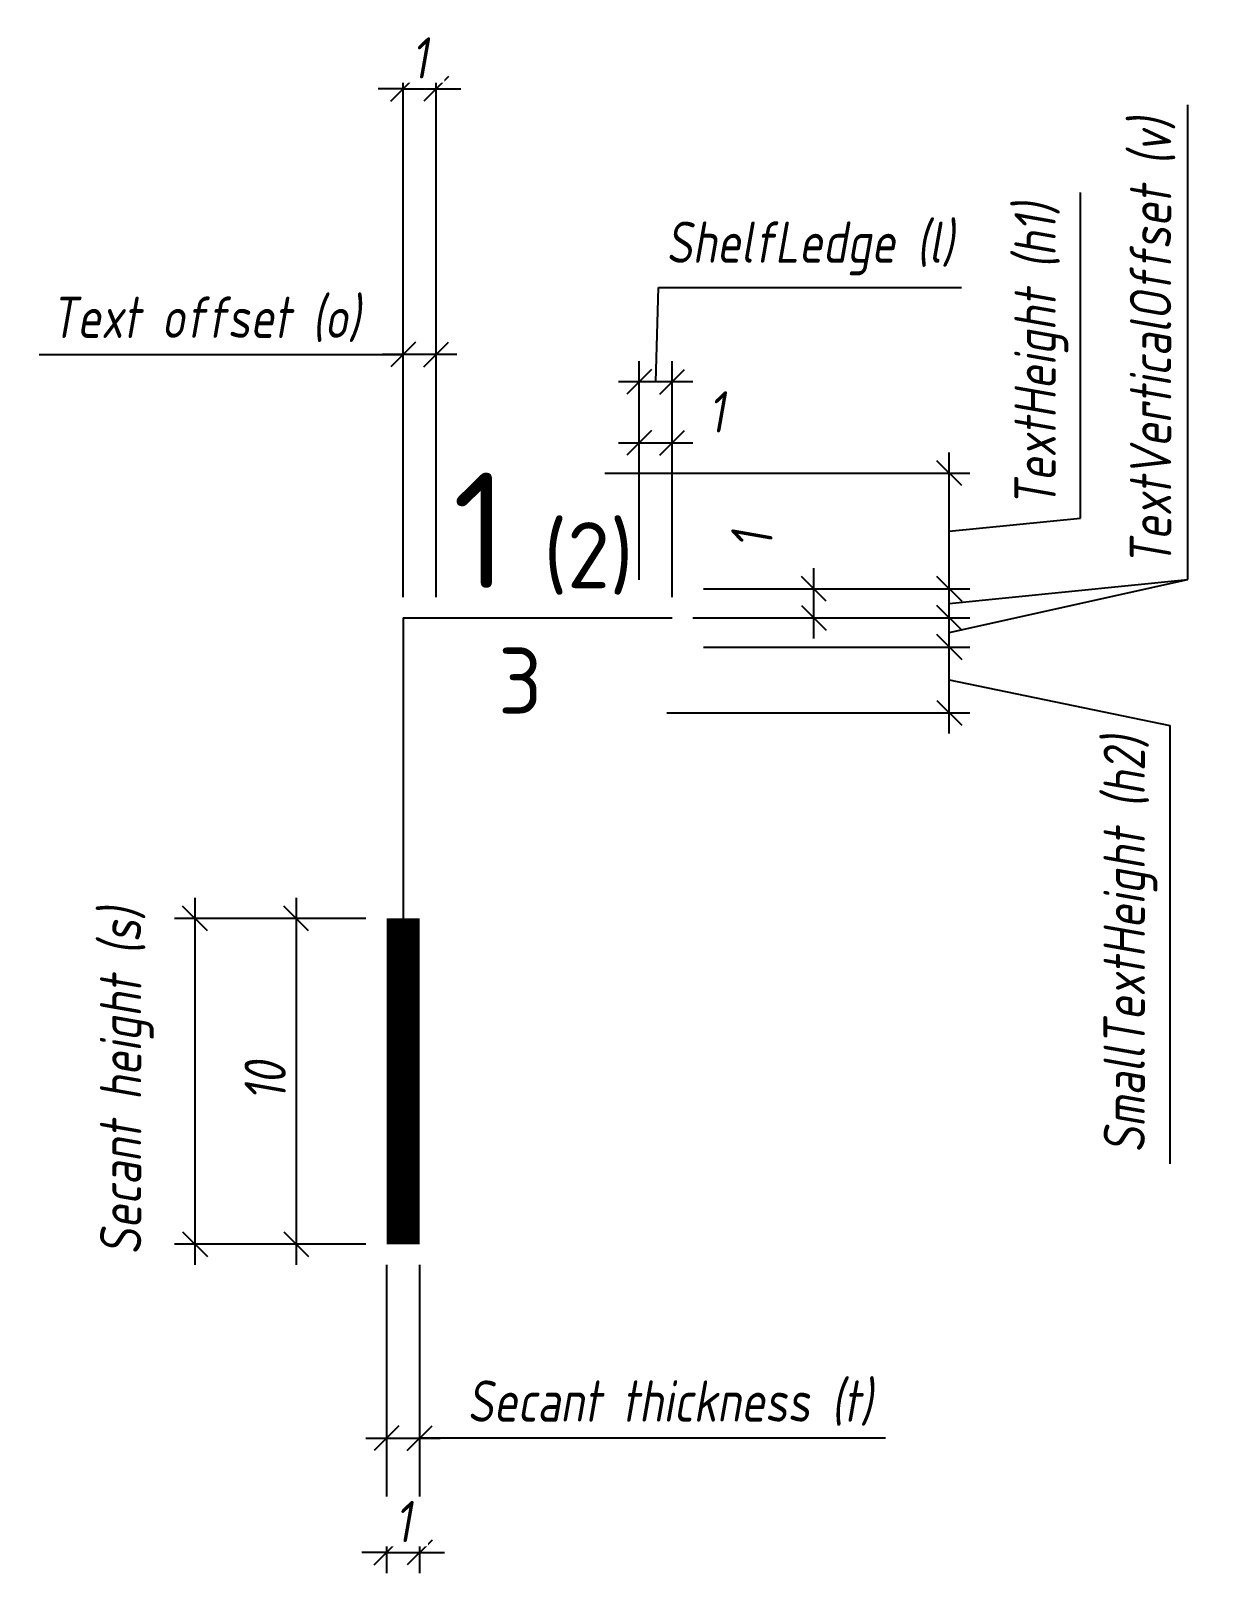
# Model space of a CAD drawing. Header units: millimetres. Extents: x 2126.7 to 2162.5, y 1530.7 to 1577.4.
import ezdxf

# ---------------------------------------------------------------- set-up
doc = ezdxf.new("R2010")
doc.units = ezdxf.units.MM
doc.styles.add('GOST-2.304_Type-B', font='GOST Common.ttf')
doc.styles.add('MpTextStyle', font='isocpeur.ttf', dxfattribs={"width": 0.8, "oblique": 10, "height": 2.5})
doc.dimstyles.new('MpDimStyle', dxfattribs={"dimscale": 100, "dimtxt": 2.5, "dimasz": 1.5, "dimexe": 1.25, "dimexo": 1.25, "dimtad": 1, "dimdec": 0, "dimdsep": 46, "dimtxsty": 'MpTextStyle', "dimblk": 'OBLIQUE', "dimblk1": 'OBLIQUE', "dimblk2": 'OBLIQUE', "dimcen": 2.5, "dimdle": 1.25, "dimadec": 0, "dimazin": 0, "dimtfac": 1, "dimtdec": 0, "dimtix": 1, "dimtmove": 2, "dimatfit": 3, "dimfxl": 1, "dimtfill": 1, "dimarcsym": 0})

# ---------------------------------------------------------------- blocks, each defined once
blk = doc.blocks.new('_Oblique')
at = {"color": 0, "linetype": 'ByBlock', "lineweight": -2}
blk.add_line((-0.5, -0.5), (0.5, 0.5), dxfattribs=at)
blk = doc.blocks.new('*D13')
at = {"color": 0, "lineweight": -2, "transparency": 16777216}
for p, q in [((2137.924, 1560.225), (2137.924, 1576.239)), ((2138.924, 1560.225), (2138.924, 1576.239)), ((2137.924, 1575.614), (2137.174, 1575.614)), ((2137.924, 1575.614), (2138.924, 1575.614)), ((2138.924, 1575.614), (2139.674, 1575.614))]:
    blk.add_line(p, q, dxfattribs=at)
at = {"layer": 'Defpoints', "color": 0, "transparency": 16777216}
for p in [(2137.924, 1559.6), (2138.924, 1559.6)]:
    blk.add_point(p, dxfattribs=at)
at = {"color": 0, "lineweight": -2, "transparency": 16777216, "xscale": 0.75, "yscale": 0.75, "zscale": 0.75}
blk.add_blockref('_Oblique', (2137.924, 1575.614), dxfattribs=at)
at = {"color": 0, "lineweight": -2, "transparency": 16777216, "xscale": 0.75, "yscale": 0.75, "zscale": 0.75, "rotation": 180}
blk.add_blockref('_Oblique', (2138.924, 1575.614), dxfattribs=at)
at = {"color": 0, "transparency": 16777216, "insert": (2138.424, 1576.551), "char_height": 1.25, "attachment_point": 5, "style": 'MpTextStyle', "bg_fill": 3, "box_fill_scale": 1.1, "bg_fill_color": 256, "bg_fill_true_color": 13158600, "bg_fill_transparency": 0}
blk.add_mtext('1', dxfattribs=at)
at = {"layer": 'Defpoints', "color": 0, "transparency": 16777216}
blk.add_point((2138.924, 1575.614), dxfattribs=at)
blk = doc.blocks.new('*D14')
at = {"color": 0, "lineweight": -2, "transparency": 16777216}
for p, q in [((2126.909, 1567.576), (2137.924, 1567.576)), ((2139.549, 1567.576), (2137.299, 1567.576))]:
    blk.add_line(p, q, dxfattribs=at)
at = {"layer": 'Defpoints', "color": 0, "transparency": 16777216}
for p in [(2137.924, 1567.576), (2137.924, 1567.576), (2138.924, 1567.576)]:
    blk.add_point(p, dxfattribs=at)
at = {"color": 0, "lineweight": -2, "transparency": 16777216, "xscale": 0.75, "yscale": 0.75, "zscale": 0.75, "rotation": 180}
blk.add_blockref('_Oblique', (2137.924, 1567.576), dxfattribs=at)
at = {"color": 0, "lineweight": -2, "transparency": 16777216, "xscale": 0.75, "yscale": 0.75, "zscale": 0.75}
blk.add_blockref('_Oblique', (2138.924, 1567.576), dxfattribs=at)
at = {"color": 0, "transparency": 16777216, "insert": (2131.943, 1568.639), "char_height": 1.25, "attachment_point": 5, "style": 'MpTextStyle', "bg_fill": 3, "box_fill_scale": 1.1, "bg_fill_color": 256, "bg_fill_true_color": 13158600, "bg_fill_transparency": 0}
blk.add_mtext('Text offset (o)', dxfattribs=at)
blk = doc.blocks.new('*D15')
at = {"color": 0, "lineweight": -2, "transparency": 16777216}
for p, q in [((2158.437, 1562.616), (2158.437, 1572.483)), ((2154.463, 1559.855), (2154.463, 1564.607)), ((2144.036, 1563.982), (2155.088, 1563.982)), ((2154.463, 1562.231), (2158.437, 1562.616)), ((2147.02, 1560.48), (2155.088, 1560.48))]:
    blk.add_line(p, q, dxfattribs=at)
at = {"layer": 'Defpoints', "color": 0, "transparency": 16777216}
for p in [(2143.411, 1563.982), (2154.463, 1563.982), (2146.395, 1560.48)]:
    blk.add_point(p, dxfattribs=at)
at = {"color": 0, "lineweight": -2, "transparency": 16777216, "xscale": 0.75, "yscale": 0.75, "zscale": 0.75}
for p, rotation in [((2154.463, 1563.982), 90), ((2154.463, 1560.48), 270)]:
    blk.add_blockref('_Oblique', p, dxfattribs=dict(at, rotation=rotation))
at = {"color": 0, "transparency": 16777216, "insert": (2157.249, 1567.549), "char_height": 1.25, "attachment_point": 5, "rotation": 90, "style": 'MpTextStyle', "bg_fill": 3, "box_fill_scale": 1.1, "bg_fill_color": 256, "bg_fill_true_color": 13158600, "bg_fill_transparency": 0}
blk.add_mtext('TextHeight (h1)', dxfattribs=at)
blk = doc.blocks.new('*D16')
at = {"color": 0, "lineweight": -2, "transparency": 16777216}
for p, q in [((2161.68, 1560.765), (2161.68, 1575.132)), ((2154.463, 1558.975), (2154.463, 1561.105)), ((2154.463, 1560.04), (2161.68, 1560.765)), ((2147.02, 1560.48), (2155.088, 1560.48)), ((2146.699, 1559.6), (2155.088, 1559.6))]:
    blk.add_line(p, q, dxfattribs=at)
at = {"layer": 'Defpoints', "color": 0, "transparency": 16777216}
for p in [(2146.395, 1560.48), (2154.463, 1560.48), (2146.074, 1559.6)]:
    blk.add_point(p, dxfattribs=at)
at = {"color": 0, "lineweight": -2, "transparency": 16777216, "xscale": 0.75, "yscale": 0.75, "zscale": 0.75}
for p, rotation in [((2154.463, 1560.48), 90), ((2154.463, 1559.6), 270)]:
    blk.add_blockref('_Oblique', p, dxfattribs=dict(at, rotation=rotation))
at = {"color": 0, "transparency": 16777216, "insert": (2160.618, 1567.948), "char_height": 1.25, "attachment_point": 5, "rotation": 90, "style": 'MpTextStyle', "bg_fill": 3, "box_fill_scale": 1.1, "bg_fill_color": 256, "bg_fill_true_color": 13158600, "bg_fill_transparency": 0}
blk.add_mtext('TextVerticalOffset (v)', dxfattribs=at)
blk = doc.blocks.new('*D17')
at = {"color": 0, "lineweight": -2, "transparency": 16777216}
for p, q in [((2154.463, 1558.094), (2154.463, 1560.225)), ((2146.699, 1559.6), (2155.088, 1559.6)), ((2147.02, 1558.719), (2155.088, 1558.719))]:
    blk.add_line(p, q, dxfattribs=at)
at = {"layer": 'Defpoints', "color": 0, "transparency": 16777216}
for p in [(2146.074, 1559.6), (2154.463, 1559.6), (2146.395, 1558.719)]:
    blk.add_point(p, dxfattribs=at)
at = {"color": 0, "lineweight": -2, "transparency": 16777216, "xscale": 0.75, "yscale": 0.75, "zscale": 0.75}
for p, rotation in [((2154.463, 1559.6), 90), ((2154.463, 1558.719), 270)]:
    blk.add_blockref('_Oblique', p, dxfattribs=dict(at, rotation=rotation))
blk = doc.blocks.new('*D18')
at = {"color": 0, "lineweight": -2, "transparency": 16777216}
for p, q in [((2154.463, 1556.104), (2154.463, 1559.344)), ((2147.02, 1558.719), (2155.088, 1558.719)), ((2154.463, 1557.724), (2161.135, 1556.344)), ((2145.911, 1556.729), (2155.088, 1556.729)), ((2161.135, 1556.344), (2161.135, 1543.077))]:
    blk.add_line(p, q, dxfattribs=at)
at = {"layer": 'Defpoints', "color": 0, "transparency": 16777216}
for p in [(2146.395, 1558.719), (2154.463, 1558.719), (2145.286, 1556.729)]:
    blk.add_point(p, dxfattribs=at)
at = {"color": 0, "lineweight": -2, "transparency": 16777216, "xscale": 0.75, "yscale": 0.75, "zscale": 0.75}
for p, rotation in [((2154.463, 1558.719), 90), ((2154.463, 1556.729), 270)]:
    blk.add_blockref('_Oblique', p, dxfattribs=dict(at, rotation=rotation))
at = {"color": 0, "transparency": 16777216, "insert": (2159.947, 1549.71), "char_height": 1.25, "attachment_point": 5, "rotation": 90, "style": 'MpTextStyle', "bg_fill": 3, "box_fill_scale": 1.1, "bg_fill_color": 256, "bg_fill_true_color": 13158600, "bg_fill_transparency": 0}
blk.add_mtext('SmallTextHeight (h2)', dxfattribs=at)
blk = doc.blocks.new('*D19')
at = {"color": 0, "lineweight": -2, "transparency": 16777216}
for p, q in [((2150.361, 1558.975), (2150.361, 1561.105)), ((2147.103, 1560.48), (2150.986, 1560.48)), ((2146.699, 1559.6), (2150.986, 1559.6))]:
    blk.add_line(p, q, dxfattribs=at)
at = {"layer": 'Defpoints', "color": 0, "transparency": 16777216}
for p in [(2146.478, 1560.48), (2150.361, 1560.48), (2146.074, 1559.6)]:
    blk.add_point(p, dxfattribs=at)
at = {"color": 0, "lineweight": -2, "transparency": 16777216, "xscale": 0.75, "yscale": 0.75, "zscale": 0.75}
for p, rotation in [((2150.361, 1560.48), 90), ((2150.361, 1559.6), 270)]:
    blk.add_blockref('_Oblique', p, dxfattribs=dict(at, rotation=rotation))
at = {"color": 0, "transparency": 16777216, "insert": (2148.486, 1561.961), "char_height": 1.25, "attachment_point": 5, "rotation": 90, "style": 'MpTextStyle', "bg_fill": 3, "box_fill_scale": 1.1, "bg_fill_color": 256, "bg_fill_true_color": 13158600, "bg_fill_transparency": 0}
blk.add_mtext('1', dxfattribs=at)
blk = doc.blocks.new('*D20')
at = {"color": 0, "lineweight": -2, "transparency": 16777216}
for p, q in [((2145.574, 1566.745), (2145.66, 1569.598)), ((2145.66, 1569.598), (2154.827, 1569.598)), ((2145.074, 1565.302), (2145.074, 1567.37)), ((2146.074, 1560.225), (2146.074, 1567.37)), ((2146.699, 1566.745), (2144.449, 1566.745))]:
    blk.add_line(p, q, dxfattribs=at)
at = {"layer": 'Defpoints', "color": 0, "transparency": 16777216}
for p in [(2145.074, 1566.745), (2145.074, 1564.677), (2146.074, 1559.6)]:
    blk.add_point(p, dxfattribs=at)
at = {"color": 0, "lineweight": -2, "transparency": 16777216, "xscale": 0.75, "yscale": 0.75, "zscale": 0.75, "rotation": 180}
blk.add_blockref('_Oblique', (2145.074, 1566.745), dxfattribs=at)
at = {"color": 0, "lineweight": -2, "transparency": 16777216, "xscale": 0.75, "yscale": 0.75, "zscale": 0.75}
blk.add_blockref('_Oblique', (2146.074, 1566.745), dxfattribs=at)
at = {"color": 0, "transparency": 16777216, "insert": (2150.244, 1570.786), "char_height": 1.25, "attachment_point": 5, "style": 'MpTextStyle', "bg_fill": 3, "box_fill_scale": 1.1, "bg_fill_color": 256, "bg_fill_true_color": 13158600, "bg_fill_transparency": 0}
blk.add_mtext('ShelfLedge (l)', dxfattribs=at)
blk = doc.blocks.new('*D21')
at = {"color": 0, "lineweight": -2, "transparency": 16777216}
for p, q in [((2145.074, 1560.751), (2145.074, 1565.525)), ((2146.074, 1560.225), (2146.074, 1565.525)), ((2144.449, 1564.9), (2146.699, 1564.9))]:
    blk.add_line(p, q, dxfattribs=at)
at = {"layer": 'Defpoints', "color": 0, "transparency": 16777216}
for p in [(2146.074, 1564.9), (2145.074, 1560.126), (2146.074, 1559.6)]:
    blk.add_point(p, dxfattribs=at)
at = {"color": 0, "lineweight": -2, "transparency": 16777216, "xscale": 0.75, "yscale": 0.75, "zscale": 0.75, "rotation": 180}
blk.add_blockref('_Oblique', (2145.074, 1564.9), dxfattribs=at)
at = {"color": 0, "transparency": 16777216, "insert": (2147.414, 1565.838), "char_height": 1.25, "attachment_point": 5, "style": 'MpTextStyle', "bg_fill": 3, "box_fill_scale": 1.1, "bg_fill_color": 256, "bg_fill_true_color": 13158600, "bg_fill_transparency": 0}
blk.add_mtext('1', dxfattribs=at)
at = {"color": 0, "lineweight": -2, "transparency": 16777216, "xscale": 0.75, "yscale": 0.75, "zscale": 0.75}
blk.add_blockref('_Oblique', (2146.074, 1564.9), dxfattribs=at)
blk = doc.blocks.new('*D23')
at = {"color": 0, "lineweight": -2, "transparency": 16777216}
for p, q in [((2137.424, 1540.016), (2137.424, 1534.145)), ((2138.424, 1540.016), (2138.424, 1534.145)), ((2136.799, 1534.77), (2139.049, 1534.77)), ((2152.535, 1534.77), (2138.424, 1534.77))]:
    blk.add_line(p, q, dxfattribs=at)
at = {"layer": 'Defpoints', "color": 0, "transparency": 16777216}
for p in [(2137.424, 1540.641), (2138.424, 1540.641), (2138.424, 1534.77)]:
    blk.add_point(p, dxfattribs=at)
at = {"color": 0, "lineweight": -2, "transparency": 16777216, "xscale": 0.75, "yscale": 0.75, "zscale": 0.75, "rotation": 180}
blk.add_blockref('_Oblique', (2137.424, 1534.77), dxfattribs=at)
at = {"color": 0, "lineweight": -2, "transparency": 16777216, "xscale": 0.75, "yscale": 0.75, "zscale": 0.75}
blk.add_blockref('_Oblique', (2138.424, 1534.77), dxfattribs=at)
at = {"color": 0, "transparency": 16777216, "insert": (2146.001, 1535.833), "char_height": 1.25, "attachment_point": 5, "style": 'MpTextStyle', "bg_fill": 3, "box_fill_scale": 1.1, "bg_fill_color": 256, "bg_fill_true_color": 13158600, "bg_fill_transparency": 0}
blk.add_mtext('Secant thickness (t)', dxfattribs=at)
blk = doc.blocks.new('*D24')
at = {"color": 0, "lineweight": -2, "transparency": 16777216}
for p, q in [((2137.424, 1540.016), (2137.424, 1530.685)), ((2138.424, 1540.016), (2138.424, 1530.685)), ((2137.424, 1531.31), (2136.674, 1531.31)), ((2137.424, 1531.31), (2138.424, 1531.31)), ((2138.424, 1531.31), (2139.174, 1531.31))]:
    blk.add_line(p, q, dxfattribs=at)
at = {"layer": 'Defpoints', "color": 0, "transparency": 16777216}
for p in [(2137.424, 1540.641), (2138.424, 1540.641)]:
    blk.add_point(p, dxfattribs=at)
at = {"color": 0, "lineweight": -2, "transparency": 16777216, "xscale": 0.75, "yscale": 0.75, "zscale": 0.75}
blk.add_blockref('_Oblique', (2137.424, 1531.31), dxfattribs=at)
at = {"color": 0, "lineweight": -2, "transparency": 16777216, "xscale": 0.75, "yscale": 0.75, "zscale": 0.75, "rotation": 180}
blk.add_blockref('_Oblique', (2138.424, 1531.31), dxfattribs=at)
at = {"color": 0, "transparency": 16777216, "insert": (2137.924, 1532.248), "char_height": 1.25, "attachment_point": 5, "style": 'MpTextStyle', "bg_fill": 3, "box_fill_scale": 1.1, "bg_fill_color": 256, "bg_fill_true_color": 13158600, "bg_fill_transparency": 0}
blk.add_mtext('1', dxfattribs=at)
at = {"layer": 'Defpoints', "color": 0, "transparency": 16777216}
blk.add_point((2138.424, 1531.31), dxfattribs=at)
blk = doc.blocks.new('*D25')
at = {"color": 0, "lineweight": -2, "transparency": 16777216}
for p, q in [((2131.623, 1540.016), (2131.623, 1551.127)), ((2136.799, 1550.502), (2130.998, 1550.502)), ((2136.799, 1540.641), (2130.998, 1540.641))]:
    blk.add_line(p, q, dxfattribs=at)
at = {"layer": 'Defpoints', "color": 0, "transparency": 16777216}
for p in [(2131.623, 1550.502), (2137.424, 1550.502), (2137.424, 1540.641)]:
    blk.add_point(p, dxfattribs=at)
at = {"color": 0, "lineweight": -2, "transparency": 16777216, "xscale": 0.75, "yscale": 0.75, "zscale": 0.75}
for p, rotation in [((2131.623, 1550.502), 90), ((2131.623, 1540.641), 270)]:
    blk.add_blockref('_Oblique', p, dxfattribs=dict(at, rotation=rotation))
at = {"color": 0, "transparency": 16777216, "insert": (2129.56, 1545.572), "char_height": 1.25, "attachment_point": 5, "rotation": 90, "style": 'MpTextStyle', "bg_fill": 3, "box_fill_scale": 1.1, "bg_fill_color": 256, "bg_fill_true_color": 13158600, "bg_fill_transparency": 0}
blk.add_mtext('Secant height (s)', dxfattribs=at)
blk = doc.blocks.new('*D26')
at = {"color": 0, "lineweight": -2, "transparency": 16777216}
for p, q in [((2134.684, 1551.127), (2134.684, 1540.016)), ((2136.799, 1550.502), (2134.059, 1550.502)), ((2136.799, 1540.641), (2134.059, 1540.641))]:
    blk.add_line(p, q, dxfattribs=at)
at = {"layer": 'Defpoints', "color": 0, "transparency": 16777216}
for p in [(2137.424, 1550.502), (2134.684, 1540.641), (2137.424, 1540.641)]:
    blk.add_point(p, dxfattribs=at)
at = {"color": 0, "lineweight": -2, "transparency": 16777216, "xscale": 0.75, "yscale": 0.75, "zscale": 0.75}
for p, rotation in [((2134.684, 1550.502), 90), ((2134.684, 1540.641), 270)]:
    blk.add_blockref('_Oblique', p, dxfattribs=dict(at, rotation=rotation))
at = {"color": 0, "transparency": 16777216, "insert": (2133.747, 1545.572), "char_height": 1.25, "attachment_point": 5, "rotation": 90, "style": 'MpTextStyle', "bg_fill": 3, "box_fill_scale": 1.1, "bg_fill_color": 256, "bg_fill_true_color": 13158600, "bg_fill_transparency": 0}
blk.add_mtext('10', dxfattribs=at)

msp = doc.modelspace()

# ---------------------------------------------------------------- linework, layer by layer
msp.add_lwpolyline([(2137.924, 1559.6), (2146.074, 1559.6)])
at = {"const_width": 1}
msp.add_lwpolyline([(2137.924, 1550.502), (2137.924, 1540.641)], dxfattribs=at)

# ---------------------------------------------------------------- texts
at = {"style": 'GOST-2.304_Type-B'}
for s, height, p in [('1', 3.5, (2139.424, 1560.5)), ('(2)', 2, (2142.174, 1560.5)), ('3', 2, (2140.799, 1556.7))]:
    msp.add_text(s, height=height, dxfattribs=at).set_placement(p)

# ---------------------------------------------------------------- next in the draw order: dimensions: what is measured, and where the dimension line sits
at = {"color": 150}
dim = msp.add_linear_dim(base=(2138.924, 1575.614), p1=(2137.924, 1559.6), p2=(2138.924, 1559.6), dimstyle='MpDimStyle', dxfattribs=at)
dim.commit()
dim.dimension.update_dxf_attribs({"geometry": '*D13', "text_midpoint": (2138.424, 1576.551)})
dim = msp.add_linear_dim(base=(2154.463, 1563.982), p1=(2146.395, 1560.48), p2=(2143.411, 1563.982), angle=90, text='TextHeight (h1)', dimstyle='MpDimStyle', override={"dimtmove": 1})
dim.commit()
dim.dimension.update_dxf_attribs({"geometry": '*D15', "text_midpoint": (2158.437, 1562.928), "dimtype": 160})
dim = msp.add_linear_dim(base=(2138.424, 1534.77), p1=(2137.424, 1540.641), p2=(2138.424, 1540.641), text='Secant thickness (t)', dimstyle='MpDimStyle', override={"dimtmove": 1})
dim.commit()
dim.dimension.update_dxf_attribs({"geometry": '*D23', "text_midpoint": (2146.001, 1535.083), "dimtype": 160})

# ---------------------------------------------------------------- next in the draw order: linework, layer by layer
msp.add_line((2137.924, 1559.6), (2137.924, 1550.502))

# ---------------------------------------------------------------- next in the draw order: dimensions: what is measured, and where the dimension line sits
dim = msp.add_linear_dim(base=(2154.463, 1560.48), p1=(2146.074, 1559.6), p2=(2146.395, 1560.48), angle=90, text='TextVerticalOffset (v)', dimstyle='MpDimStyle', override={"dimtmove": 1})
dim.commit()
dim.dimension.update_dxf_attribs({"geometry": '*D16', "text_midpoint": (2161.68, 1561.077), "dimtype": 160})
dim = msp.add_linear_dim(base=(2137.924, 1567.576), p1=(2138.924, 1567.576), p2=(2137.924, 1567.576), text='Text offset (o)', dimstyle='MpDimStyle', override={"dimtmove": 1})
dim.commit()
dim.dimension.update_dxf_attribs({"geometry": '*D14', "text_midpoint": (2131.943, 1567.347), "dimtype": 160})
dim = msp.add_linear_dim(base=(2138.424, 1531.31), p1=(2137.424, 1540.641), p2=(2138.424, 1540.641), dimstyle='MpDimStyle', dxfattribs=at)
dim.commit()
dim.dimension.update_dxf_attribs({"geometry": '*D24', "text_midpoint": (2137.924, 1532.248)})

# ---------------------------------------------------------------- next in the draw order: linework, layer by layer
msp.add_line((2154.463, 1559.16), (2161.68, 1560.765))

# ---------------------------------------------------------------- next in the draw order: dimensions: what is measured, and where the dimension line sits
dim = msp.add_linear_dim(base=(2154.463, 1559.6), p1=(2146.395, 1558.719), p2=(2146.074, 1559.6), angle=90, text=' ', dimstyle='MpDimStyle')
dim.commit()
dim.dimension.update_dxf_attribs({"geometry": '*D17', "text_midpoint": (2154.463, 1559.159)})
dim = msp.add_linear_dim(base=(2131.623, 1550.502), p1=(2137.424, 1540.641), p2=(2137.424, 1550.502), angle=90, text='Secant height (s)', dimstyle='MpDimStyle')
dim.commit()
dim.dimension.update_dxf_attribs({"geometry": '*D25', "text_midpoint": (2129.56, 1545.572), "dimtype": 160})

# ---------------------------------------------------------------- next in the draw order: dimensions: what is measured, and where the dimension line sits
dim = msp.add_linear_dim(base=(2154.463, 1558.719), p1=(2145.286, 1556.729), p2=(2146.395, 1558.719), angle=90, text='SmallTextHeight (h2)', dimstyle='MpDimStyle', override={"dimtmove": 1})
dim.commit()
dim.dimension.update_dxf_attribs({"geometry": '*D18', "text_midpoint": (2161.135, 1556.031), "dimtype": 160})
dim = msp.add_linear_dim(base=(2134.684, 1540.641), p1=(2137.424, 1550.502), p2=(2137.424, 1540.641), angle=90, dimstyle='MpDimStyle', dxfattribs=at)
dim.commit()
dim.dimension.update_dxf_attribs({"geometry": '*D26', "text_midpoint": (2133.747, 1545.572)})

# ---------------------------------------------------------------- next in the draw order: dimensions: what is measured, and where the dimension line sits
dim = msp.add_linear_dim(base=(2150.361, 1560.48), p1=(2146.074, 1559.6), p2=(2146.478, 1560.48), angle=90, dimstyle='MpDimStyle', dxfattribs=at)
dim.commit()
dim.dimension.update_dxf_attribs({"geometry": '*D19', "text_midpoint": (2148.486, 1561.961), "dimtype": 160})

# ---------------------------------------------------------------- next in the draw order: dimensions: what is measured, and where the dimension line sits
dim = msp.add_linear_dim(base=(2145.074, 1566.745), p1=(2146.074, 1559.6), p2=(2145.074, 1564.677), text='ShelfLedge (l)', dimstyle='MpDimStyle', override={"dimtmove": 1})
dim.commit()
dim.dimension.update_dxf_attribs({"geometry": '*D20', "text_midpoint": (2145.972, 1569.598), "dimtype": 160})

# ---------------------------------------------------------------- next in the draw order: dimensions: what is measured, and where the dimension line sits
at = {"color": 143, "true_color": 0x7aafdf}
dim = msp.add_linear_dim(base=(2146.074, 1564.9), p1=(2145.074, 1560.126), p2=(2146.074, 1559.6), dimstyle='MpDimStyle', dxfattribs=at)
dim.commit()
dim.dimension.update_dxf_attribs({"geometry": '*D21', "text_midpoint": (2147.414, 1565.838), "dimtype": 160})

doc.saveas('drawing.dxf')
